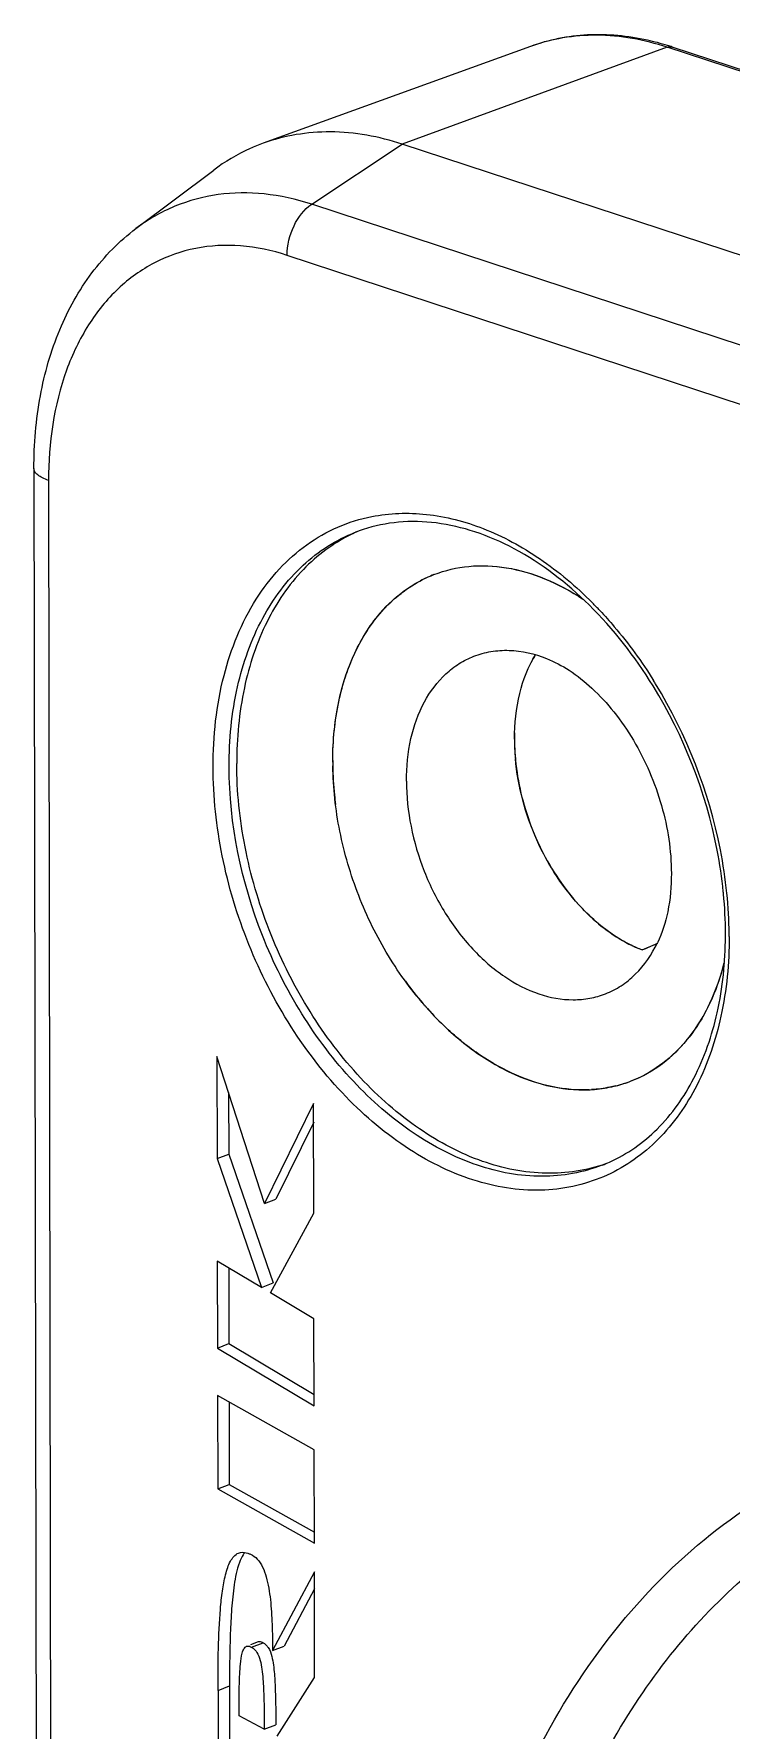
# Model space of a CAD drawing. Header units: millimetres. Extents: x 0 to 420, y 0 to 297.
# Drawn here: x 275.64 to 281.8, y 80.49 to 95.47 of the extents above; entities that cross this region are included whole.
import ezdxf

# ---------------------------------------------------------------- set-up
doc = ezdxf.new("R2010")
doc.units = ezdxf.units.MM
doc.header["$LTSCALE"] = 23.1
doc.layers.get('0').update_dxf_attribs({"linetype": 'CONTINUOUS'})
for name, color, linetype in [('AUSFORMSCHRAEGEN', 7, 'CONTINUOUS'), ('BEZUGSACHSEN', 7, 'CONTINUOUS'), ('FASEN', 7, 'CONTINUOUS'), ('RUNDUNGEN', 7, 'CONTINUOUS')]:
    doc.layers.add(name, color=color, linetype=linetype)

msp = doc.modelspace()

# ---------------------------------------------------------------- linework, layer by layer
at = {"color": 7, "linetype": 'CONTINUOUS'}
for p, q in [((277.2596, 86.438), (277.2611, 85.5361)), ((277.6783, 85.1385), (277.2596, 86.438)), ((277.3619, 86.1206), (277.3628, 85.5757)), ((278.1133, 86.022), (277.6783, 85.1385)), ((278.1149, 85.0519), (278.1133, 86.022)), ((278.1136, 85.8557), (277.78, 85.1782)), ((277.2611, 85.5361), (277.3628, 85.5757)), ((277.3628, 85.5757), (277.7546, 84.4372)), ((277.2611, 85.5361), (277.6529, 84.3975)), ((277.6783, 85.1385), (277.78, 85.1782)), ((277.733, 84.3497), (278.1149, 85.0519)), ((277.2625, 84.6304), (277.2638, 83.862)), ((277.6529, 84.3975), (277.2625, 84.6304)), ((277.3644, 84.5696), (277.3655, 83.9016)), ((277.6529, 84.3975), (277.7546, 84.4372)), ((278.1164, 84.121), (277.733, 84.3497)), ((278.1176, 83.3526), (278.1164, 84.121)), ((277.2638, 83.862), (277.3655, 83.9016)), ((277.3655, 83.9016), (278.1175, 83.453)), ((277.2638, 83.862), (278.1176, 83.3526)), ((277.2644, 83.4437), (277.2658, 82.6183)), ((278.1182, 82.9642), (277.2644, 83.4437)), ((277.3663, 83.3865), (277.3675, 82.6579)), ((278.1196, 82.1388), (278.1182, 82.9642)), ((277.2658, 82.6183), (277.3675, 82.6579)), ((277.2658, 82.6183), (278.1196, 82.1388)), ((277.3675, 82.6579), (278.1194, 82.2356)), ((278.12, 81.8858), (277.7504, 81.1907)), ((278.1215, 80.9511), (278.12, 81.8858)), ((278.1202, 81.7346), (277.8521, 81.2303)), ((277.6224, 81.2671), (277.5564, 81.2414)), ((277.7504, 81.1907), (277.8521, 81.2303)), ((277.7902, 80.4345), (278.1215, 80.9511)), ((277.2686, 80.8387), (277.2701, 79.9358)), ((277.3703, 80.8783), (277.3718, 79.9754)), ((277.6772, 80.4944), (277.4544, 80.6124)), ((277.6772, 80.4944), (277.7788, 80.534))]:
    msp.add_line(p, q, dxfattribs=at)
at = {"color": 9, "linetype": 'CONTINUOUS'}
for p, q in [((277.5647, 81.22), (277.6664, 81.2597)), ((277.2686, 80.8387), (277.3703, 80.8783))]:
    msp.add_line(p, q, dxfattribs=at)
at = {"color": 7, "linetype": 'CONTINUOUS'}
for centre, radius, start, end in [((279.0666, 89.7705), 1.4206, 113.377, 116.01647), ((280.2153, 86.8204), 1.4135, 288.3611, 289.4982), ((292.6784, 80.9115), 15.3081, 179.20728, 180.12421)]:
    msp.add_arc(centre, radius, start, end, dxfattribs=at)
for points, knots in [([(278.4435, 91.0471), (278.287, 90.9708), (277.9905, 90.7493), (277.6688, 90.2724), (277.4736, 89.6803), (277.4338, 89.2483), (277.4342, 89.0238)], [0, 0, 0, 0, 0.2200179, 0.4563735, 0.7163038, 1, 1, 1, 1]), ([(280.6605, 85.4788), (280.4917, 85.4228), (280.1161, 85.3747), (279.5419, 85.5034), (278.9828, 85.812), (278.4704, 86.2768), (278.0339, 86.8681), (277.6991, 87.5491), (277.4869, 88.2771), (277.4346, 88.7781), (277.4342, 89.0238)], [0, 0, 0, 0, 0.098282, 0.2037884, 0.3200184, 0.447224, 0.5831023, 0.7236756, 0.8642471, 1, 1, 1, 1]), ([(277.2686, 80.8387), (277.2684, 80.9619), (277.2704, 81.2012), (277.2824, 81.4941), (277.3053, 81.7117), (277.3266, 81.8345), (277.3526, 81.9222), (277.3817, 81.9918), (277.419, 82.0388), (277.4508, 82.0514)], [0, 0, 0, 0, 0.2946403, 0.5723742, 0.7005577, 0.8175468, 0.8702785, 0.918298, 1, 1, 1, 1]), ([(277.4575, 81.9674), (277.4341, 81.904), (277.4077, 81.7668), (277.387, 81.5574), (277.3762, 81.3414), (277.3728, 81.1963), (277.3717, 81.1233)], [0, 0, 0, 0, 0.2381467, 0.4880007, 0.7427041, 1, 1, 1, 1]), ([(277.4508, 82.0514), (277.4563, 82.0536), (277.483, 82.0614), (277.512, 82.0567), (277.5327, 82.0499)], [0, 0, 0, 0, 0.2150639, 1, 1, 1, 1]), ([(277.5055, 82.0554), (277.5002, 82.0494), (277.4801, 82.0224), (277.4663, 81.9913), (277.4575, 81.9674)], [0, 0, 0, 0, 0.2396183, 1, 1, 1, 1]), ([(277.5327, 82.0499), (277.5408, 82.0473), (277.571, 82.0354), (277.598, 82.0157), (277.6144, 81.9985)], [0, 0, 0, 0, 0.2653828, 1, 1, 1, 1]), ([(277.6144, 81.9985), (277.6343, 81.9776), (277.6663, 81.9261), (277.7087, 81.8058), (277.7347, 81.6348), (277.7482, 81.4176), (277.7503, 81.2674), (277.7504, 81.1907)], [0, 0, 0, 0, 0.1037512, 0.2147698, 0.4588511, 0.723407, 1, 1, 1, 1]), ([(277.4668, 81.0701), (277.47, 81.1031), (277.4765, 81.1497), (277.4939, 81.2039), (277.5108, 81.2237), (277.5207, 81.2276)], [0, 0, 0, 0, 0.580999, 0.8147587, 1, 1, 1, 1]), ([(277.5207, 81.2276), (277.5235, 81.2287), (277.5385, 81.2322), (277.5541, 81.2259), (277.5647, 81.22)], [0, 0, 0, 0, 0.1992687, 1, 1, 1, 1]), ([(277.5647, 81.22), (277.5698, 81.2172), (277.5887, 81.2051), (277.6037, 81.1876), (277.6123, 81.1736)], [0, 0, 0, 0, 0.2617539, 1, 1, 1, 1]), ([(277.6224, 81.2671), (277.6256, 81.2684), (277.6409, 81.2712), (277.6562, 81.2653), (277.6664, 81.2597)], [0, 0, 0, 0, 0.2295962, 1, 1, 1, 1]), ([(277.6664, 81.2597), (277.6688, 81.2584), (277.6786, 81.2524), (277.6874, 81.2449), (277.6936, 81.2387)], [0, 0, 0, 0, 0.2376045, 1, 1, 1, 1]), ([(277.6936, 81.2387), (277.7001, 81.2321), (277.7244, 81.2025), (277.7369, 81.1653), (277.7438, 81.1374)], [0, 0, 0, 0, 0.2439493, 1, 1, 1, 1]), ([(277.4559, 80.8303), (277.4562, 80.851), (277.4581, 80.931), (277.4612, 81.0111), (277.4668, 81.0701)], [0, 0, 0, 0, 0.259859, 1, 1, 1, 1]), ([(277.6123, 81.1736), (277.6255, 81.1521), (277.6432, 81.1022), (277.6626, 80.9945), (277.6715, 80.8509), (277.6764, 80.6742), (277.6771, 80.5546), (277.6772, 80.4944)], [0, 0, 0, 0, 0.1098932, 0.2276456, 0.477883, 0.736919, 1, 1, 1, 1]), ([(277.7438, 81.1374), (277.7564, 81.0873), (277.7679, 80.9853), (277.7776, 80.7839), (277.7787, 80.6337), (277.7788, 80.534)], [0, 0, 0, 0, 0.2559394, 0.5060684, 1, 1, 1, 1]), ([(277.4544, 80.6124), (277.4544, 80.6308), (277.4544, 80.7034), (277.4549, 80.776), (277.4559, 80.8303)], [0, 0, 0, 0, 0.2530566, 1, 1, 1, 1])]:
    msp.add_open_spline(points, degree=3, knots=knots, dxfattribs=at)
at = {"layer": 'AUSFORMSCHRAEGEN', "color": 7, "linetype": 'CONTINUOUS'}
for p, q in [((280.0283, 95.3588), (277.6664, 94.5031)), ((296.097, 88.8398), (278.895, 94.496))]:
    msp.add_line(p, q, dxfattribs=at)
msp.add_ellipse((266.7066, 83.2589), major_axis=(29.9946, 11.8275), ratio=0.0494616, start_param=-1.0931778, end_param=-1.0881424, dxfattribs=at)
for points, knots in [([(278.895, 94.496), (278.6914, 94.5629), (278.2755, 94.6399), (277.8554, 94.5715), (277.6664, 94.5031)], [0, 0, 0, 0, 0.5160545, 1, 1, 1, 1]), ([(277.6664, 94.5031), (277.6277, 94.489), (277.474, 94.4267), (277.3299, 94.341), (277.2304, 94.2662)], [0, 0, 0, 0, 0.2488219, 1, 1, 1, 1]), ([(279.887, 89.2402), (279.8873, 89.0434), (279.9493, 88.6433), (280.1498, 88.1819), (280.377, 87.8571), (280.6264, 87.5912), (280.8539, 87.4396), (281.0137, 87.3781)], [0, 0, 0, 0, 0.2579347, 0.5228327, 0.6519293, 0.7755996, 1, 1, 1, 1])]:
    msp.add_open_spline(points, degree=3, knots=knots, dxfattribs=at)
at = {"layer": 'BEZUGSACHSEN', "color": 7, "linetype": 'CONTINUOUS'}
msp.add_line((278.2822, 89.0374), (278.2825, 89.0041), dxfattribs=at)
for centre, radius, start, end in [((279.5884, 89.6335), 1.1377, 111.31162, 117.91164), ((281.0032, 89.4242), 1.0874, 148.82795, 152.99404), ((281.7257, 89.2441), 1.8387, 178.34873, 179.02832), ((281.759, 89.2436), 1.872, 179.02938, 180.07416), ((281.8843, 89.2457), 1.9973, 180.12858, 185.09807), ((281.0861, 89.0418), 2.8041, 179.78139, 180.09217), ((281.1125, 89.0419), 2.8305, 180.0929, 180.75278), ((281.3059, 89.0476), 3.024, 180.81161, 185.71213), ((281.4474, 89.0609), 3.1661, 185.69746, 187.24131), ((281.3788, 88.8804), 3.0318, 215.91505, 220.69217), ((281.3032, 88.8163), 2.9327, 220.7057, 221.1687), ((281.2899, 88.8047), 2.9151, 221.16889, 221.43608), ((281.2772, 88.7935), 2.8981, 221.43593, 221.85699), ((281.1593, 88.6841), 2.7374, 221.79927, 226.76385), ((280.4926, 87.3709), 1.2284, 272.52805, 273.46624), ((280.4971, 87.3195), 1.1768, 274.78052, 283.28135), ((280.5055, 87.2806), 1.137, 283.31912, 291.26977), ((280.5062, 87.2768), 1.1332, 284.1152, 291.29645), ((280.5053, 87.2786), 1.1351, 291.30611, 296.0173), ((280.5018, 87.2857), 1.1431, 296.01716, 298.53992)]:
    msp.add_arc(centre, radius, start, end, dxfattribs=at)
for points, knots in [([(278.2822, 89.0374), (278.2819, 89.2267), (278.317, 89.59), (278.4659, 90.0122), (278.6434, 90.2908), (278.7984, 90.4631), (278.9758, 90.6005), (279.1075, 90.6672), (279.1751, 90.6935)], [0, 0, 0, 0, 0.2847492, 0.5439723, 0.6644374, 0.7795909, 0.8908342, 1, 1, 1, 1]), ([(278.282, 89.0525), (278.2827, 89.2267), (278.3146, 89.5619), (278.4646, 90.0226), (278.7099, 90.3968), (278.9359, 90.5753), (279.0558, 90.6388)], [0, 0, 0, 0, 0.2828726, 0.5427081, 0.779576, 1, 1, 1, 1]), ([(279.1749, 90.6934), (279.2739, 90.732), (279.4882, 90.7818), (279.8259, 90.7666), (280.1691, 90.6647), (280.3856, 90.547), (280.4913, 90.477)], [0, 0, 0, 0, 0.2303286, 0.4697266, 0.7250925, 1, 1, 1, 1]), ([(279.1751, 90.6935), (279.2739, 90.732), (279.4876, 90.7818), (279.8244, 90.7669), (280.1668, 90.6658), (280.3827, 90.5488), (280.4883, 90.4792)], [0, 0, 0, 0, 0.2304058, 0.4698416, 0.7251728, 1, 1, 1, 1]), ([(278.9329, 88.8684), (278.9327, 88.9947), (278.9563, 89.237), (279.072, 89.5663), (279.2349, 89.7864), (279.3953, 89.9105), (279.4831, 89.9549), (279.5282, 89.9725)], [0, 0, 0, 0, 0.2849775, 0.5444061, 0.7794136, 0.8907469, 1, 1, 1, 1]), ([(279.5282, 89.9725), (279.5768, 89.9914), (279.6795, 90.0195), (279.8992, 90.0333), (280.0659, 89.9941), (280.1713, 89.9521)], [0, 0, 0, 0, 0.2383888, 0.4820324, 1, 1, 1, 1]), ([(279.887, 89.2402), (279.8868, 89.3759), (279.9136, 89.6353), (280.0084, 89.8802), (280.0716, 89.9851)], [0, 0, 0, 0, 0.5256436, 1, 1, 1, 1]), ([(280.1713, 89.9521), (280.2405, 89.9245), (280.3827, 89.8481), (280.583, 89.6886), (280.774, 89.4802), (281.0041, 89.1447), (281.2081, 88.6685), (281.2724, 88.2563), (281.2727, 88.0548)], [0, 0, 0, 0, 0.097055, 0.2087577, 0.3322213, 0.4640194, 0.7374447, 1, 1, 1, 1]), ([(279.1185, 86.8601), (278.9896, 87.004), (278.7569, 87.3215), (278.496, 87.8523), (278.3286, 88.4197), (278.285, 88.8109), (278.2825, 89.0041)], [0, 0, 0, 0, 0.2470728, 0.4999852, 0.7528738, 1, 1, 1, 1]), ([(280.8323, 87.466), (280.7049, 87.5406), (280.4954, 87.7132), (280.2522, 88.0222), (280.0159, 88.4545), (279.9168, 88.8218), (279.8949, 89.0682)], [0, 0, 0, 0, 0.2310457, 0.4183302, 0.6128453, 1, 1, 1, 1]), ([(278.9329, 88.8684), (278.9332, 88.7351), (278.9621, 88.4631), (279.079, 88.0687), (279.2631, 87.701), (279.5027, 87.3839), (279.7832, 87.1377), (280.0878, 86.9787), (280.3529, 86.9294), (280.5521, 86.9471), (280.6456, 86.9735), (280.6901, 86.9909)], [0, 0, 0, 0, 0.1362981, 0.2773774, 0.4183379, 0.5542537, 0.6811004, 0.7966525, 0.9014729, 0.95119, 1, 1, 1, 1]), ([(281.2727, 88.0548), (281.2729, 87.9414), (281.2549, 87.7309), (281.1918, 87.5283), (281.1501, 87.4416)], [0, 0, 0, 0, 0.5408934, 1, 1, 1, 1]), ([(280.6901, 86.9909), (280.7388, 87.0099), (280.8335, 87.0587), (281.0046, 87.1974), (281.1009, 87.3393), (281.1501, 87.4416)], [0, 0, 0, 0, 0.2383708, 0.4820041, 1, 1, 1, 1]), ([(281.0137, 87.3781), (280.9984, 87.384), (280.9361, 87.4095), (280.8761, 87.4403), (280.8323, 87.466)], [0, 0, 0, 0, 0.2440266, 1, 1, 1, 1]), ([(280.918, 86.2211), (281.0166, 86.2595), (281.2075, 86.3673), (281.4452, 86.6059), (281.6289, 86.9114), (281.7089, 87.1434), (281.7395, 87.2658)], [0, 0, 0, 0, 0.2304415, 0.4698959, 0.7252312, 1, 1, 1, 1]), ([(281.738, 87.2605), (281.6851, 87.0512), (281.5598, 86.752), (281.2898, 86.4409), (281.131, 86.3267), (281.0479, 86.2815)], [0, 0, 0, 0, 0.5274944, 0.7688641, 1, 1, 1, 1]), ([(279.1184, 86.8601), (279.2238, 86.7425), (279.4462, 86.5315), (279.8196, 86.2936), (280.2066, 86.1557), (280.4704, 86.1364), (280.5952, 86.1468)], [0, 0, 0, 0, 0.2795778, 0.5393097, 0.7783519, 1, 1, 1, 1]), ([(280.5468, 86.1437), (280.4408, 86.139), (280.22, 86.158), (279.8939, 86.2638), (279.5745, 86.4425), (279.3786, 86.6011), (279.2842, 86.6898)], [0, 0, 0, 0, 0.225703, 0.4662435, 0.7243139, 1, 1, 1, 1]), ([(280.7825, 86.1779), (280.765, 86.1734), (280.694, 86.1574), (280.6215, 86.1481), (280.5669, 86.1448)], [0, 0, 0, 0, 0.2482574, 1, 1, 1, 1]), ([(284.0615, 82.8977), (283.8391, 82.7617), (283.4105, 82.4468), (282.6393, 81.6615), (281.8704, 80.3995), (281.324, 78.6041), (281.2118, 77.3054), (281.2129, 76.6321)], [0, 0, 0, 0, 0.1090611, 0.2212487, 0.4587715, 0.7184012, 1, 1, 1, 1]), ([(284.038, 82.8833), (283.8385, 82.7596), (283.4529, 82.4779), (282.9346, 81.9689), (282.4761, 81.3755), (282.0825, 80.7048), (281.7577, 79.9641), (281.4146, 78.8748), (281.2806, 78.0068), (281.2393, 77.4166)], [0, 0, 0, 0, 0.110597, 0.2239757, 0.3411271, 0.4627916, 0.5894441, 0.7212996, 1, 1, 1, 1])]:
    msp.add_open_spline(points, degree=3, knots=knots, dxfattribs=at)
at = {"layer": 'FASEN', "color": 7, "linetype": 'CONTINUOUS'}
msp.add_line((276.5439, 93.7503), (277.2304, 94.2662), dxfattribs=at)
at = {"layer": 'RUNDUNGEN', "color": 9, "linetype": 'CONTINUOUS'}
for p, q in [((281.2357, 95.3518), (278.895, 94.496)), ((298.4377, 89.6957), (281.2357, 95.3518)), ((278.0965, 93.9646), (278.895, 94.496)), ((295.2985, 88.3085), (278.0965, 93.9646)), ((295.0811, 87.8573), (277.8791, 93.5134)), ((275.772, 91.526), (275.8146, 65.0091))]:
    msp.add_line(p, q, dxfattribs=at)
at = {"layer": 'RUNDUNGEN', "color": 7, "linetype": 'CONTINUOUS'}
for p, q in [((298.4831, 89.6974), (281.281, 95.3536)), ((275.6432, 91.631), (275.6858, 65.1141)), ((281.0137, 87.3781), (281.1521, 87.4369))]:
    msp.add_line(p, q, dxfattribs=at)
for centre, radius, start, end in [((280.5748, 93.2142), 2.2529, 72.84114, 77.49273), ((280.5484, 93.1257), 2.3452, 71.79755, 72.86454), ((278.9725, 89.81), 1.3496, 108.22515, 111.28715), ((277.3893, 87.4218), 4.3691, 11.06263, 31.60283), ((277.6986, 87.4856), 4.0533, 5.75988, 11.01597), ((277.815, 87.4983), 3.9363, 5.4606, 5.74626), ((278.0374, 87.5152), 3.7132, 0.11801, 5.52845), ((278.2212, 87.5171), 3.5295, 359.68637, 0.09225), ((280.1709, 86.7347), 1.3498, 291.29303, 294.35424)]:
    msp.add_arc(centre, radius, start, end, dxfattribs=at)
at = {"layer": 'RUNDUNGEN', "color": 9, "linetype": 'CONTINUOUS'}
for centre, radius, start, end in [((278.0437, 87.9312), 3.567, 43.25745, 44.77829), ((277.5064, 87.5031), 4.2552, 31.51841, 32.00558), ((277.3181, 87.394), 4.4727, 11.19877, 31.44882), ((277.5922, 87.4535), 4.1923, 5.8181, 11.12925), ((277.8788, 87.4839), 3.9042, 0.58794, 5.80023), ((278.1274, 87.4907), 3.6555, 0.09242, 0.52246)]:
    msp.add_arc(centre, radius, start, end, dxfattribs=at)
at = {"layer": 'RUNDUNGEN', "color": 7, "linetype": 'CONTINUOUS'}
for points, knots in [([(281.0626, 95.4136), (280.8891, 95.452), (280.5372, 95.4857), (280.1892, 95.4171), (280.0283, 95.3588)], [0, 0, 0, 0, 0.5094945, 1, 1, 1, 1]), ([(275.6432, 91.631), (275.6429, 91.8456), (275.6774, 92.2645), (275.846, 92.8551), (276.1294, 93.3666), (276.3968, 93.6398), (276.5439, 93.7503)], [0, 0, 0, 0, 0.2703195, 0.5261067, 0.7681528, 1, 1, 1, 1]), ([(281.1105, 89.7113), (280.9511, 89.9697), (280.5925, 90.4321), (280.0266, 90.8696), (279.5497, 91.0789), (279.2034, 91.1603), (278.8666, 91.1689), (278.6515, 91.1252), (278.5504, 91.0919)], [0, 0, 0, 0, 0.2921765, 0.5574283, 0.6781706, 0.7910176, 0.8975544, 1, 1, 1, 1]), ([(280.7275, 85.505), (280.8825, 85.5751), (281.1794, 85.7851), (281.5049, 86.251), (281.7062, 86.8392), (281.7494, 87.2719), (281.7506, 87.4978)], [0, 0, 0, 0, 0.2166146, 0.4512793, 0.7123498, 1, 1, 1, 1]), ([(283.8425, 80.9225), (283.6644, 80.8029), (283.3227, 80.5309), (282.8724, 80.0432), (282.4841, 79.4792), (282.1621, 78.8474), (281.9094, 78.156), (281.6636, 77.15), (281.5967, 76.3571), (281.5976, 75.822)], [0, 0, 0, 0, 0.1111293, 0.2250222, 0.3425998, 0.4645433, 0.5912694, 0.7229091, 1, 1, 1, 1])]:
    msp.add_open_spline(points, degree=3, knots=knots, dxfattribs=at)
at = {"layer": 'RUNDUNGEN', "color": 9, "linetype": 'CONTINUOUS'}
for points, knots in [([(281.2357, 95.3518), (281.0356, 95.4176), (280.6269, 95.4932), (280.214, 95.4261), (280.0283, 95.3588)], [0, 0, 0, 0, 0.5160545, 1, 1, 1, 1]), ([(281.2357, 95.3518), (281.2395, 95.3532), (281.2542, 95.3574), (281.2703, 95.357), (281.281, 95.3535)], [0, 0, 0, 0, 0.2647683, 1, 1, 1, 1]), ([(278.0965, 93.9646), (277.9604, 94.0093), (277.6856, 94.0708), (277.271, 94.0671), (276.8809, 93.9628), (276.6495, 93.8296), (276.5439, 93.7503)], [0, 0, 0, 0, 0.2639719, 0.5142022, 0.7567579, 1, 1, 1, 1]), ([(277.8791, 93.5134), (277.8789, 93.6027), (277.9205, 93.7742), (278.0281, 93.9191), (278.0965, 93.9646)], [0, 0, 0, 0, 0.5208215, 1, 1, 1, 1]), ([(277.8791, 93.5134), (277.746, 93.5571), (277.4767, 93.6144), (277.0713, 93.5942), (276.6961, 93.4629), (276.3697, 93.2271), (276.1057, 92.8988), (275.8395, 92.3402), (275.7715, 91.8548), (275.772, 91.526)], [0, 0, 0, 0, 0.1221388, 0.2374497, 0.3497547, 0.4638974, 0.5841311, 0.7132554, 1, 1, 1, 1]), ([(275.772, 91.526), (275.7534, 91.5321), (275.7201, 91.5451), (275.6785, 91.57), (275.6508, 91.598), (275.6432, 91.6208), (275.6432, 91.631)], [0, 0, 0, 0, 0.3353867, 0.610439, 0.8255982, 1, 1, 1, 1]), ([(278.6258, 91.2063), (278.7838, 91.2377), (279.1236, 91.2488), (279.6336, 91.1148), (280.1324, 90.8428), (280.4325, 90.588), (280.5757, 90.4437)], [0, 0, 0, 0, 0.2223286, 0.4604789, 0.71956, 1, 1, 1, 1]), ([(277.2251, 88.9952), (277.2246, 89.2662), (277.2798, 89.7838), (277.5182, 90.3762), (277.8002, 90.7476), (278.0447, 90.9652), (278.3219, 91.1234), (278.5234, 91.186), (278.6258, 91.2063)], [0, 0, 0, 0, 0.2871094, 0.5452093, 0.6644114, 0.7784554, 0.8894655, 1, 1, 1, 1]), ([(277.3664, 88.9974), (277.366, 89.2341), (277.41, 89.6884), (277.6275, 90.306), (277.9856, 90.7918), (278.3125, 91.0013), (278.4825, 91.0675)], [0, 0, 0, 0, 0.2852412, 0.544945, 0.7801779, 1, 1, 1, 1]), ([(280.6415, 90.3756), (280.685, 90.3294), (280.8579, 90.1357), (281.0109, 89.9246), (281.1148, 89.7584)], [0, 0, 0, 0, 0.2448381, 1, 1, 1, 1]), ([(280.7063, 85.3899), (280.5347, 85.3115), (280.1448, 85.2201), (279.5301, 85.3101), (278.925, 85.6048), (278.3664, 86.0776), (277.8873, 86.6955), (277.5184, 87.4174), (277.2836, 88.1949), (277.2255, 88.7318), (277.2251, 88.9952)], [0, 0, 0, 0, 0.0981057, 0.2022962, 0.3171812, 0.4437037, 0.5797539, 0.7212268, 0.8630265, 1, 1, 1, 1]), ([(280.661, 85.477), (280.4933, 85.4117), (280.1165, 85.3446), (279.5322, 85.4543), (278.9605, 85.7522), (278.4348, 86.2138), (277.9853, 86.8088), (277.5293, 87.7187), (277.3672, 88.4906), (277.3664, 88.9974)], [0, 0, 0, 0, 0.09826, 0.2032506, 0.3189897, 0.4460417, 0.582179, 0.7233649, 1, 1, 1, 1]), ([(281.7829, 87.4965), (281.7832, 87.2607), (281.7408, 86.8072), (281.5321, 86.1871), (281.1884, 85.6912), (280.8723, 85.4658), (280.7063, 85.3899)], [0, 0, 0, 0, 0.2842001, 0.5440491, 0.7800831, 1, 1, 1, 1]), ([(279.1562, 76.042), (279.1546, 77.0268), (279.3305, 78.48), (280.0034, 80.222), (280.6781, 81.3139), (281.5212, 82.1944), (282.5111, 82.8346), (283.6165, 83.2112), (284.3932, 83.2776), (284.7825, 83.2679)], [0, 0, 0, 0, 0.2882778, 0.4203613, 0.5443023, 0.6614656, 0.7742906, 0.8859911, 1, 1, 1, 1]), ([(279.7214, 76.0509), (279.7202, 76.8083), (279.8289, 77.9272), (280.2343, 79.321), (280.6462, 80.2487), (281.1661, 81.0645), (281.7861, 81.7539), (282.4956, 82.3032), (283.0225, 82.5699), (283.293, 82.6753)], [0, 0, 0, 0, 0.284578, 0.417678, 0.5442458, 0.6646363, 0.7797215, 0.8909, 1, 1, 1, 1])]:
    msp.add_open_spline(points, degree=3, knots=knots, dxfattribs=at)

doc.saveas('drawing.dxf')
